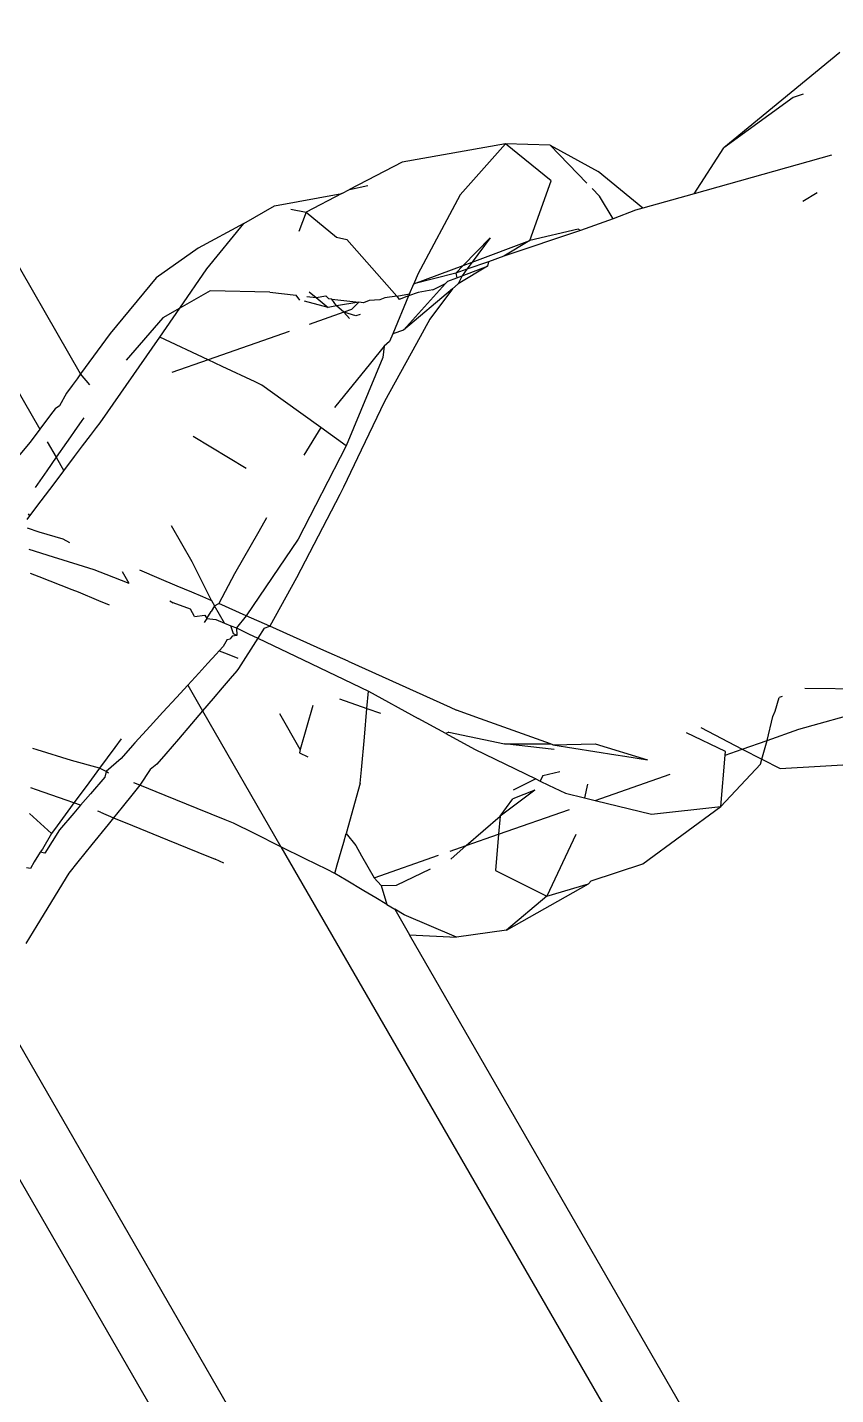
# Model space of a CAD drawing. Header units: inches. Extents: x 3324238 to 135265466, y -1036581 to 20094598.
# Drawn here: x 3354731.834 to 3354732.192, y -519082.286 to -519081.68 of the extents above; entities that cross this region are included whole.
import ezdxf

# ---------------------------------------------------------------- set-up
doc = ezdxf.new("R2010")
doc.units = ezdxf.units.IN
doc.header["$MEASUREMENT"] = 0
doc.layers.add('FURNITURE', color=32, linetype='Continuous', lineweight=13)

msp = doc.modelspace()

# ---------------------------------------------------------------- linework, layer by layer
for p, q in [((3354731.85773, -519081.83374, 0.00267), (3354730.88733, -519080.14952, 0.00267)), ((3354730.85835, -519080.15907, 0.00267), (3354731.83966, -519081.85823, 0.00267)), ((3354732.19422, -519081.69145, 0.00267), (3354732.14278, -519081.73368, 0.00267)), ((3354732.1735, -519081.71129, 0.00267), (3354732.14278, -519081.73368, 0.00267)), ((3354732.17794, -519081.70991, 0.00267), (3354732.1735, -519081.71129, 0.00267)), ((3354732.04607, -519081.73187, 0.00267), (3354732.00016, -519081.73993, 0.00267)), ((3354732.04607, -519081.73187, 0.00267), (3354732.02591, -519081.75447, 0.00267)), ((3354732.06627, -519081.74831, 0.00267), (3354732.04607, -519081.73187, 0.00267)), ((3354732.06577, -519081.73246, 0.00267), (3354732.04607, -519081.73187, 0.00267)), ((3354732.08206, -519081.74924, 0.00267), (3354732.06577, -519081.73246, 0.00267)), ((3354732.06577, -519081.73246, 0.00267), (3354732.08709, -519081.74416, 0.00267)), ((3354732.12969, -519081.75398, 0.00267), (3354732.14278, -519081.73368, 0.00267)), ((3354732.19052, -519081.73691, 0.00267), (3354732.12969, -519081.75398, 0.00267)), ((3354732.00016, -519081.73993, 0.00267), (3354731.97682, -519081.75214, 0.00267)), ((3354732.10691, -519081.76038, 0.00267), (3354732.08709, -519081.74416, 0.00267)), ((3354731.97682, -519081.75214, 0.00267), (3354731.98502, -519081.75038, 0.00267)), ((3354732.05683, -519081.77473, 0.00267), (3354732.06627, -519081.74831, 0.00267)), ((3354731.94363, -519081.75926, 0.00267), (3354731.97345, -519081.7539, 0.00267)), ((3354731.97345, -519081.7539, 0.00267), (3354731.95767, -519081.76216, 0.00267)), ((3354731.97345, -519081.7539, 0.00267), (3354731.97682, -519081.75214, 0.00267)), ((3354732.02591, -519081.75447, 0.00267), (3354732.00717, -519081.78958, 0.00267)), ((3354732.08763, -519081.75499, 0.00267), (3354732.08446, -519081.75172, 0.00267)), ((3354732.09381, -519081.76502, 0.00267), (3354732.08763, -519081.75499, 0.00267)), ((3354732.12969, -519081.75398, 0.00267), (3354732.10691, -519081.76038, 0.00267)), ((3354732.17781, -519081.75724, 0.00267), (3354732.18419, -519081.75335, 0.00267)), ((3354731.93009, -519081.76711, 0.00267), (3354731.94363, -519081.75926, 0.00267)), ((3354731.95092, -519081.76076, 0.00267), (3354731.95767, -519081.76216, 0.00267)), ((3354731.95767, -519081.76216, 0.00267), (3354731.95441, -519081.77072, 0.00267)), ((3354731.95767, -519081.76216, 0.00267), (3354731.97112, -519081.7732, 0.00267)), ((3354732.1037, -519081.76128, 0.00267), (3354732.09381, -519081.76502, 0.00267)), ((3354732.10691, -519081.76038, 0.00267), (3354732.1037, -519081.76128, 0.00267)), ((3354731.93009, -519081.76711, 0.00267), (3354731.9098, -519081.7781, 0.00267)), ((3354731.91365, -519081.78724, 0.00267), (3354731.93009, -519081.76711, 0.00267)), ((3354732.09381, -519081.76502, 0.00267), (3354732.07931, -519081.77027, 0.00267)), ((3354731.97112, -519081.7732, 0.00267), (3354731.97564, -519081.77425, 0.00267)), ((3354731.97564, -519081.77425, 0.00267), (3354731.99785, -519081.79929, 0.00267)), ((3354732.03929, -519081.7735, 0.00267), (3354732.02729, -519081.78574, 0.00267)), ((3354732.03929, -519081.7735, 0.00267), (3354732.0313, -519081.78425, 0.00267)), ((3354732.0313, -519081.78425, 0.00267), (3354732.05683, -519081.77473, 0.00267)), ((3354732.07931, -519081.77027, 0.00267), (3354732.04534, -519081.78168, 0.00267)), ((3354732.05683, -519081.77473, 0.00267), (3354732.04534, -519081.78168, 0.00267)), ((3354732.07822, -519081.76962, 0.00267), (3354732.05683, -519081.77473, 0.00267)), ((3354732.07931, -519081.77027, 0.00267), (3354732.07822, -519081.76962, 0.00267)), ((3354731.9098, -519081.7781, 0.00267), (3354731.89126, -519081.79125, 0.00267)), ((3354731.90166, -519081.80467, 0.00267), (3354731.91365, -519081.78724, 0.00267)), ((3354732.00535, -519081.79393, 0.00267), (3354732.02729, -519081.78574, 0.00267)), ((3354732.02729, -519081.78574, 0.00267), (3354732.02396, -519081.78914, 0.00267)), ((3354732.02896, -519081.7874, 0.00267), (3354732.02396, -519081.78914, 0.00267)), ((3354732.03807, -519081.78606, 0.00267), (3354732.02504, -519081.79394, 0.00267)), ((3354732.02678, -519081.79033, 0.00267), (3354732.03807, -519081.78606, 0.00267)), ((3354732.02896, -519081.7874, 0.00267), (3354732.02678, -519081.79033, 0.00267)), ((3354732.02729, -519081.78574, 0.00267), (3354732.0313, -519081.78425, 0.00267)), ((3354732.03844, -519081.78409, 0.00267), (3354732.02896, -519081.7874, 0.00267)), ((3354732.0313, -519081.78425, 0.00267), (3354732.02896, -519081.7874, 0.00267)), ((3354732.03844, -519081.78409, 0.00267), (3354732.03807, -519081.78606, 0.00267)), ((3354732.04534, -519081.78168, 0.00267), (3354732.03844, -519081.78409, 0.00267)), ((3354731.89126, -519081.79125, 0.00267), (3354731.87088, -519081.81585, 0.00267)), ((3354732.02396, -519081.78914, 0.00267), (3354732.00535, -519081.79393, 0.00267)), ((3354732.00717, -519081.78958, 0.00267), (3354732.00535, -519081.79393, 0.00267)), ((3354732.01946, -519081.79374, 0.00267), (3354732.02046, -519081.79271, 0.00267)), ((3354732.02046, -519081.79271, 0.00267), (3354732.02439, -519081.79123, 0.00267)), ((3354732.02396, -519081.78914, 0.00267), (3354732.02439, -519081.79123, 0.00267)), ((3354732.02439, -519081.79123, 0.00267), (3354732.02678, -519081.79033, 0.00267)), ((3354732.02678, -519081.79033, 0.00267), (3354732.02504, -519081.79394, 0.00267)), ((3354731.9152, -519081.79694, 0.00267), (3354731.90166, -519081.80467, 0.00267)), ((3354731.94152, -519081.79759, 0.00267), (3354731.9152, -519081.79694, 0.00267)), ((3354731.94152, -519081.79759, 0.00267), (3354731.95332, -519081.79892, 0.00267)), ((3354731.95488, -519081.80105, 0.00267), (3354731.95332, -519081.79892, 0.00267)), ((3354731.95805, -519081.79945, 0.00267), (3354731.96205, -519081.79989, 0.00267)), ((3354731.95904, -519081.79744, 0.00267), (3354731.96205, -519081.79989, 0.00267)), ((3354731.96205, -519081.79989, 0.00267), (3354731.96635, -519081.79922, 0.00267)), ((3354731.96773, -519081.80053, 0.00267), (3354731.96635, -519081.79922, 0.00267)), ((3354731.99785, -519081.79929, 0.00267), (3354731.99253, -519081.80013, 0.00267)), ((3354732.00311, -519081.79926, 0.00267), (3354731.99612, -519081.81597, 0.00267)), ((3354731.99785, -519081.79929, 0.00267), (3354732.00351, -519081.79831, 0.00267)), ((3354731.99785, -519081.79929, 0.00267), (3354731.99886, -519081.80087, 0.00267)), ((3354732.00311, -519081.79926, 0.00267), (3354731.99886, -519081.80087, 0.00267)), ((3354732.01946, -519081.79374, 0.00267), (3354732.00077, -519081.81434, 0.00267)), ((3354732.02252, -519081.79605, 0.00267), (3354732.00077, -519081.81434, 0.00267)), ((3354732.00732, -519081.79767, 0.00267), (3354732.00311, -519081.79926, 0.00267)), ((3354732.00351, -519081.79831, 0.00267), (3354732.00311, -519081.79926, 0.00267)), ((3354732.00351, -519081.79831, 0.00267), (3354732.00535, -519081.79393, 0.00267)), ((3354732.01384, -519081.79659, 0.00267), (3354732.00732, -519081.79767, 0.00267)), ((3354732.02252, -519081.79605, 0.00267), (3354732.01254, -519081.80948, 0.00267)), ((3354732.01384, -519081.79659, 0.00267), (3354732.01946, -519081.79374, 0.00267)), ((3354732.02504, -519081.79394, 0.00267), (3354732.02252, -519081.79605, 0.00267)), ((3354731.89287, -519081.81743, 0.00267), (3354731.90166, -519081.80467, 0.00267)), ((3354731.90166, -519081.80467, 0.00267), (3354731.89415, -519081.80895, 0.00267)), ((3354731.96743, -519081.80429, 0.00267), (3354731.95698, -519081.80159, 0.00267)), ((3354731.96205, -519081.79989, 0.00267), (3354731.96743, -519081.80429, 0.00267)), ((3354731.97106, -519081.80369, 0.00267), (3354731.96743, -519081.80429, 0.00267)), ((3354731.96908, -519081.80068, 0.00267), (3354731.96773, -519081.80053, 0.00267)), ((3354731.97106, -519081.80369, 0.00267), (3354731.96908, -519081.80068, 0.00267)), ((3354731.96908, -519081.80068, 0.00267), (3354731.98107, -519081.80203, 0.00267)), ((3354731.98107, -519081.80203, 0.00267), (3354731.97106, -519081.80369, 0.00267)), ((3354731.97442, -519081.80646, 0.00267), (3354731.97106, -519081.80369, 0.00267)), ((3354731.9777, -519081.80531, 0.00267), (3354731.97442, -519081.80646, 0.00267)), ((3354731.98107, -519081.80203, 0.00267), (3354731.9777, -519081.80531, 0.00267)), ((3354731.98303, -519081.80225, 0.00267), (3354731.98107, -519081.80203, 0.00267)), ((3354731.98565, -519081.80127, 0.00267), (3354731.98303, -519081.80225, 0.00267)), ((3354731.99026, -519081.80092, 0.00267), (3354731.98565, -519081.80127, 0.00267)), ((3354731.99253, -519081.80013, 0.00267), (3354731.99026, -519081.80092, 0.00267)), ((3354731.89415, -519081.80895, 0.00267), (3354731.87783, -519081.82771, 0.00267)), ((3354731.97442, -519081.80646, 0.00267), (3354731.959, -519081.81185, 0.00267)), ((3354731.97685, -519081.80918, 0.00267), (3354731.97442, -519081.80646, 0.00267)), ((3354731.97972, -519081.8081, 0.00267), (3354731.97442, -519081.80646, 0.00267)), ((3354731.98159, -519081.80739, 0.00267), (3354731.97972, -519081.8081, 0.00267)), ((3354732.01254, -519081.80948, 0.00267), (3354732.00655, -519081.82032, 0.00267)), ((3354731.87088, -519081.81585, 0.00267), (3354731.85773, -519081.83374, 0.00267)), ((3354731.86635, -519081.85544, 0.00267), (3354731.89287, -519081.81743, 0.00267)), ((3354731.91421, -519081.8275, 0.00267), (3354731.89287, -519081.81743, 0.00267)), ((3354731.95018, -519081.81493, 0.00267), (3354731.91421, -519081.8275, 0.00267)), ((3354731.99612, -519081.81597, 0.00267), (3354731.99464, -519081.81949, 0.00267)), ((3354732.00077, -519081.81434, 0.00267), (3354731.99612, -519081.81597, 0.00267)), ((3354731.99222, -519081.82153, 0.00267), (3354731.98615, -519081.82905, 0.00267)), ((3354731.99222, -519081.82153, 0.00267), (3354731.9917, -519081.82654, 0.00267)), ((3354731.99464, -519081.81949, 0.00267), (3354731.99222, -519081.82153, 0.00267)), ((3354732.00655, -519081.82032, 0.00267), (3354731.99237, -519081.84601, 0.00267)), ((3354731.91421, -519081.8275, 0.00267), (3354731.89815, -519081.83311, 0.00267)), ((3354731.9205, -519081.83046, 0.00267), (3354731.91421, -519081.8275, 0.00267)), ((3354731.98615, -519081.82905, 0.00267), (3354731.97025, -519081.84873, 0.00267)), ((3354731.9917, -519081.82654, 0.00267), (3354731.9754, -519081.86559, 0.00267)), ((3354731.85615, -519081.8359, 0.00267), (3354731.85398, -519081.83884, 0.00267)), ((3354731.85773, -519081.83374, 0.00267), (3354731.85615, -519081.8359, 0.00267)), ((3354731.86185, -519081.83862, 0.00267), (3354731.85773, -519081.83374, 0.00267)), ((3354731.93503, -519081.83732, 0.00267), (3354731.9205, -519081.83046, 0.00267)), ((3354731.85398, -519081.83884, 0.00267), (3354731.8514, -519081.84236, 0.00267)), ((3354731.938, -519081.83872, 0.00267), (3354731.93503, -519081.83732, 0.00267)), ((3354731.94754, -519081.84557, 0.00267), (3354731.938, -519081.83872, 0.00267)), ((3354731.84831, -519081.84786, 0.00267), (3354731.84638, -519081.84918, 0.00267)), ((3354731.8514, -519081.84236, 0.00267), (3354731.84831, -519081.84786, 0.00267)), ((3354731.96422, -519081.85756, 0.00267), (3354731.94754, -519081.84557, 0.00267)), ((3354731.99237, -519081.84601, 0.00267), (3354731.98203, -519081.8676, 0.00267)), ((3354731.84439, -519081.85186, 0.00267), (3354731.83966, -519081.85823, 0.00267)), ((3354731.84638, -519081.84918, 0.00267), (3354731.84439, -519081.85186, 0.00267)), ((3354731.85917, -519081.85319, 0.00267), (3354731.85832, -519081.85439, 0.00267)), ((3354731.83966, -519081.85823, 0.00267), (3354731.83537, -519081.86401, 0.00267)), ((3354731.85488, -519081.85923, 0.00267), (3354731.85317, -519081.86164, 0.00267)), ((3354731.85832, -519081.85439, 0.00267), (3354731.85488, -519081.85923, 0.00267)), ((3354731.86213, -519081.86102, 0.00267), (3354731.86477, -519081.85753, 0.00267)), ((3354731.86477, -519081.85753, 0.00267), (3354731.86635, -519081.85544, 0.00267)), ((3354731.96422, -519081.85756, 0.00267), (3354731.95669, -519081.86979, 0.00267)), ((3354731.9754, -519081.86559, 0.00267), (3354731.96422, -519081.85756, 0.00267)), ((3354731.83537, -519081.86401, 0.00267), (3354731.8293, -519081.87119, 0.00267)), ((3354731.84287, -519081.8638, 0.00267), (3354731.84686, -519081.87071, 0.00267)), ((3354731.85144, -519081.86414, 0.00267), (3354731.84686, -519081.87071, 0.00267)), ((3354731.85317, -519081.86164, 0.00267), (3354731.85144, -519081.86414, 0.00267)), ((3354731.85503, -519081.8704, 0.00267), (3354731.8586, -519081.86568, 0.00267)), ((3354731.8586, -519081.86568, 0.00267), (3354731.86213, -519081.86102, 0.00267)), ((3354731.90767, -519081.86143, 0.00267), (3354731.93108, -519081.87554, 0.00267)), ((3354731.9754, -519081.86559, 0.00267), (3354731.97271, -519081.87086, 0.00267)), ((3354731.84686, -519081.87071, 0.00267), (3354731.84267, -519081.87673, 0.00267)), ((3354731.84686, -519081.87071, 0.00267), (3354731.8503, -519081.87666, 0.00267)), ((3354731.8503, -519081.87666, 0.00267), (3354731.85503, -519081.8704, 0.00267)), ((3354731.97271, -519081.87086, 0.00267), (3354731.96188, -519081.89202, 0.00267)), ((3354731.98203, -519081.8676, 0.00267), (3354731.9742, -519081.88393, 0.00267)), ((3354731.84267, -519081.87673, 0.00267), (3354731.83756, -519081.88406, 0.00267)), ((3354731.84593, -519081.88243, 0.00267), (3354731.8503, -519081.87666, 0.00267)), ((3354731.84018, -519081.89003, 0.00267), (3354731.84593, -519081.88243, 0.00267)), ((3354731.9742, -519081.88393, 0.00267), (3354731.97254, -519081.88713, 0.00267)), ((3354731.83518, -519081.89665, 0.00267), (3354731.84018, -519081.89003, 0.00267)), ((3354731.97254, -519081.88713, 0.00267), (3354731.95341, -519081.92406, 0.00267)), ((3354731.83518, -519081.89665, 0.00267), (3354731.83463, -519081.89569, 0.00267)), ((3354731.96188, -519081.89202, 0.00267), (3354731.95419, -519081.90702, 0.00267)), ((3354731.83399, -519081.89822, 0.00267), (3354731.83518, -519081.89665, 0.00267)), ((3354731.83929, -519081.90384, 0.00267), (3354731.8342, -519081.90207, 0.00267)), ((3354731.90713, -519081.91709, 0.00267), (3354731.89792, -519081.90113, 0.00267)), ((3354731.94017, -519081.89746, 0.00267), (3354731.93667, -519081.90356, 0.00267)), ((3354731.84997, -519081.90698, 0.00267), (3354731.83929, -519081.90384, 0.00267)), ((3354731.85291, -519081.90859, 0.00267), (3354731.84997, -519081.90698, 0.00267)), ((3354731.93667, -519081.90356, 0.00267), (3354731.92588, -519081.92238, 0.00267)), ((3354731.95419, -519081.90702, 0.00267), (3354731.93102, -519081.94088, 0.00267)), ((3354731.83474, -519081.91146, 0.00267), (3354731.8456, -519081.91486, 0.00267)), ((3354731.8456, -519081.91486, 0.00267), (3354731.85649, -519081.91827, 0.00267)), ((3354731.85649, -519081.91827, 0.00267), (3354731.8635, -519081.92046, 0.00267)), ((3354731.8635, -519081.92046, 0.00267), (3354731.86892, -519081.92255, 0.00267)), ((3354731.88379, -519081.92052, 0.00267), (3354731.89239, -519081.92419, 0.00267)), ((3354731.91571, -519081.93412, 0.00267), (3354731.90713, -519081.91709, 0.00267)), ((3354731.83534, -519081.92202, 0.00267), (3354731.83916, -519081.92351, 0.00267)), ((3354731.83916, -519081.92351, 0.00267), (3354731.85384, -519081.92926, 0.00267)), ((3354731.86892, -519081.92255, 0.00267), (3354731.87906, -519081.92645, 0.00267)), ((3354731.87606, -519081.92127, 0.00267), (3354731.87906, -519081.92645, 0.00267)), ((3354731.89239, -519081.92419, 0.00267), (3354731.90039, -519081.9276, 0.00267)), ((3354731.92588, -519081.92238, 0.00267), (3354731.91894, -519081.9355, 0.00267)), ((3354731.95341, -519081.92406, 0.00267), (3354731.94152, -519081.94555, 0.00267)), ((3354731.85384, -519081.92926, 0.00267), (3354731.85663, -519081.93036, 0.00267)), ((3354731.85663, -519081.93036, 0.00267), (3354731.86565, -519081.93413, 0.00267)), ((3354731.90039, -519081.9276, 0.00267), (3354731.90682, -519081.93034, 0.00267)), ((3354731.90682, -519081.93034, 0.00267), (3354731.91173, -519081.93243, 0.00267)), ((3354731.91173, -519081.93243, 0.00267), (3354731.91571, -519081.93412, 0.00267)), ((3354731.86565, -519081.93413, 0.00267), (3354731.87033, -519081.93609, 0.00267)), ((3354731.8973, -519081.93428, 0.00267), (3354731.89875, -519081.9352, 0.00267)), ((3354731.90636, -519081.93799, 0.00267), (3354731.89875, -519081.9352, 0.00267)), ((3354731.90821, -519081.94119, 0.00267), (3354731.90636, -519081.93799, 0.00267)), ((3354731.91711, -519081.93655, 0.00267), (3354731.91555, -519081.93906, 0.00267)), ((3354731.91571, -519081.93412, 0.00267), (3354731.91711, -519081.93655, 0.00267)), ((3354731.91711, -519081.93655, 0.00267), (3354731.91894, -519081.9355, 0.00267)), ((3354731.92152, -519081.94418, 0.00267), (3354731.91711, -519081.93655, 0.00267)), ((3354731.93102, -519081.94088, 0.00267), (3354731.91894, -519081.9355, 0.00267)), ((3354731.90821, -519081.94119, 0.00267), (3354731.91275, -519081.9406, 0.00267)), ((3354731.91364, -519081.94215, 0.00267), (3354731.91254, -519081.94394, 0.00267)), ((3354731.91275, -519081.9406, 0.00267), (3354731.91364, -519081.94215, 0.00267)), ((3354731.91364, -519081.94215, 0.00267), (3354731.91555, -519081.93906, 0.00267)), ((3354731.91364, -519081.94215, 0.00267), (3354731.91757, -519081.94257, 0.00267)), ((3354731.91757, -519081.94257, 0.00267), (3354731.92152, -519081.94418, 0.00267)), ((3354731.92152, -519081.94418, 0.00267), (3354731.92436, -519081.94534, 0.00267)), ((3354731.93102, -519081.94088, 0.00267), (3354731.92678, -519081.94633, 0.00267)), ((3354731.94152, -519081.94555, 0.00267), (3354731.93102, -519081.94088, 0.00267)), ((3354731.92483, -519081.94992, 0.00267), (3354731.92397, -519081.95118, 0.00267)), ((3354731.92436, -519081.94534, 0.00267), (3354731.92678, -519081.94633, 0.00267)), ((3354731.92551, -519081.94894, 0.00267), (3354731.92436, -519081.94534, 0.00267)), ((3354731.92694, -519081.94965, 0.00267), (3354731.92483, -519081.94992, 0.00267)), ((3354731.92694, -519081.94965, 0.00267), (3354731.92551, -519081.94894, 0.00267)), ((3354731.92678, -519081.94633, 0.00267), (3354731.93206, -519081.94886, 0.00267)), ((3354731.92678, -519081.94633, 0.00267), (3354731.92694, -519081.94965, 0.00267)), ((3354731.93621, -519081.95085, 0.00267), (3354731.92763, -519081.9642, 0.00267)), ((3354731.93206, -519081.94886, 0.00267), (3354731.93621, -519081.95085, 0.00267)), ((3354731.93905, -519081.94642, 0.00267), (3354731.93621, -519081.95085, 0.00267)), ((3354731.93621, -519081.95085, 0.00267), (3354731.95628, -519081.96046, 0.00267)), ((3354731.93905, -519081.94642, 0.00267), (3354731.94152, -519081.94555, 0.00267)), ((3354731.96551, -519081.95623, 0.00267), (3354731.94152, -519081.94555, 0.00267)), ((3354731.91914, -519081.95644, 0.00267), (3354731.91781, -519081.9579, 0.00267)), ((3354731.92083, -519081.9546, 0.00267), (3354731.91914, -519081.95644, 0.00267)), ((3354731.91914, -519081.95644, 0.00267), (3354731.9227, -519081.95783, 0.00267)), ((3354731.9227, -519081.95148, 0.00267), (3354731.92083, -519081.9546, 0.00267)), ((3354731.9227, -519081.95148, 0.00267), (3354731.92397, -519081.95118, 0.00267)), ((3354731.97631, -519081.96105, 0.00267), (3354731.96551, -519081.95623, 0.00267)), ((3354731.91416, -519081.96188, 0.00267), (3354731.91008, -519081.96633, 0.00267)), ((3354731.91781, -519081.9579, 0.00267), (3354731.91416, -519081.96188, 0.00267)), ((3354731.9227, -519081.95783, 0.00267), (3354731.92741, -519081.95966, 0.00267)), ((3354731.95628, -519081.96046, 0.00267), (3354731.98531, -519081.97437, 0.00267)), ((3354731.97631, -519081.96105, 0.00267), (3354732.02144, -519081.98143, 0.00267)), ((3354731.91008, -519081.96633, 0.00267), (3354731.90517, -519081.97167, 0.00267)), ((3354731.92402, -519081.9687, 0.00267), (3354731.92049, -519081.97284, 0.00267)), ((3354731.9269, -519081.96534, 0.00267), (3354731.92402, -519081.9687, 0.00267)), ((3354731.92763, -519081.9642, 0.00267), (3354731.9269, -519081.96534, 0.00267)), ((3354731.90517, -519081.97167, 0.00267), (3354731.90019, -519081.97711, 0.00267)), ((3354731.90517, -519081.97167, 0.00267), (3354731.91175, -519081.98306, 0.00267)), ((3354731.92049, -519081.97284, 0.00267), (3354731.91649, -519081.97751, 0.00267)), ((3354731.98463, -519081.98192, 0.00267), (3354731.98531, -519081.97437, 0.00267)), ((3354731.98531, -519081.97437, 0.00267), (3354732.00727, -519081.98638, 0.00267)), ((3354732.21238, -519081.97343, 0.00267), (3354732.17864, -519081.97313, 0.00267)), ((3354731.90019, -519081.97711, 0.00267), (3354731.89422, -519081.98361, 0.00267)), ((3354731.91649, -519081.97751, 0.00267), (3354731.91175, -519081.98306, 0.00267)), ((3354731.96058, -519081.98065, 0.00267), (3354731.95508, -519082.00019, 0.00267)), ((3354731.97243, -519081.97764, 0.00267), (3354731.98463, -519081.98192, 0.00267)), ((3354732.16561, -519081.98318, 0.00267), (3354732.16728, -519081.97717, 0.00267)), ((3354732.16866, -519081.97669, 0.00267), (3354732.16728, -519081.97717, 0.00267)), ((3354731.89422, -519081.98361, 0.00267), (3354731.88852, -519081.98983, 0.00267)), ((3354731.91175, -519081.98306, 0.00267), (3354731.90687, -519081.98877, 0.00267)), ((3354731.91175, -519081.98306, 0.00267), (3354731.9465, -519082.04324, 0.00267)), ((3354731.95508, -519082.00019, 0.00267), (3354731.94595, -519081.98437, 0.00267)), ((3354731.98348, -519081.9947, 0.00267), (3354731.98463, -519081.98192, 0.00267)), ((3354731.98463, -519081.98192, 0.00267), (3354731.9907, -519081.98406, 0.00267)), ((3354732.01958, -519081.99311, 0.00267), (3354732.00727, -519081.98638, 0.00267)), ((3354732.02144, -519081.98143, 0.00267), (3354732.02425, -519081.9827, 0.00267)), ((3354732.03492, -519081.98653, 0.00267), (3354732.02425, -519081.9827, 0.00267)), ((3354732.06599, -519081.99768, 0.00267), (3354732.03492, -519081.98653, 0.00267)), ((3354732.162, -519081.99611, 0.00267), (3354732.16447, -519081.9856, 0.00267)), ((3354732.16447, -519081.9856, 0.00267), (3354732.16561, -519081.98318, 0.00267)), ((3354732.17607, -519081.9912, 0.00267), (3354732.20615, -519081.98275, 0.00267)), ((3354731.88852, -519081.98983, 0.00267), (3354731.88173, -519081.99723, 0.00267)), ((3354731.90687, -519081.98877, 0.00267), (3354731.9011, -519081.99551, 0.00267)), ((3354732.02095, -519081.99252, 0.00267), (3354732.01958, -519081.99311, 0.00267)), ((3354732.01958, -519081.99311, 0.00267), (3354732.03231, -519082.00007, 0.00267)), ((3354732.02095, -519081.99252, 0.00267), (3354732.04553, -519081.99764, 0.00267)), ((3354732.14359, -519082.00109, 0.00267), (3354732.1262, -519081.99282, 0.00267)), ((3354732.13255, -519081.99042, 0.00267), (3354732.15097, -519081.99997, 0.00267)), ((3354732.162, -519081.99611, 0.00267), (3354732.17607, -519081.9912, 0.00267)), ((3354731.87283, -519081.99931, 0.00267), (3354731.86611, -519082.00843, 0.00267)), ((3354731.87574, -519081.99536, 0.00267), (3354731.87283, -519081.99931, 0.00267)), ((3354731.88065, -519081.99841, 0.00267), (3354731.87563, -519082.0042, 0.00267)), ((3354731.88173, -519081.99723, 0.00267), (3354731.88065, -519081.99841, 0.00267)), ((3354731.9011, -519081.99551, 0.00267), (3354731.89551, -519082.00205, 0.00267)), ((3354731.98217, -519082.00916, 0.00267), (3354731.98348, -519081.9947, 0.00267)), ((3354732.06756, -519082.0001, 0.00267), (3354732.04553, -519081.99764, 0.00267)), ((3354732.04553, -519081.99764, 0.00267), (3354732.06599, -519081.99768, 0.00267)), ((3354732.06704, -519081.99805, 0.00267), (3354732.06599, -519081.99768, 0.00267)), ((3354732.06704, -519081.99805, 0.00267), (3354732.08571, -519081.99771, 0.00267)), ((3354732.06704, -519081.99805, 0.00267), (3354732.09487, -519082.00247, 0.00267)), ((3354732.08571, -519081.99771, 0.00267), (3354732.10897, -519082.00471, 0.00267)), ((3354732.15097, -519081.99997, 0.00267), (3354732.162, -519081.99611, 0.00267)), ((3354732.15967, -519082.00448, 0.00267), (3354732.162, -519081.99611, 0.00267)), ((3354731.83846, -519082.00032, 0.00267), (3354731.83659, -519081.99973, 0.00267)), ((3354731.85369, -519082.00509, 0.00267), (3354731.83846, -519082.00032, 0.00267)), ((3354731.86611, -519082.00843, 0.00267), (3354731.85369, -519082.00509, 0.00267)), ((3354731.87563, -519082.0042, 0.00267), (3354731.86907, -519082.00991, 0.00267)), ((3354731.89551, -519082.00205, 0.00267), (3354731.89152, -519082.00671, 0.00267)), ((3354731.95508, -519082.00019, 0.00267), (3354731.95468, -519082.0016, 0.00267)), ((3354731.95468, -519082.0016, 0.00267), (3354731.95841, -519082.00345, 0.00267)), ((3354732.03231, -519082.00007, 0.00267), (3354732.05948, -519082.01321, 0.00267)), ((3354732.09487, -519082.00247, 0.00267), (3354732.09897, -519082.00313, 0.00267)), ((3354732.09897, -519082.00313, 0.00267), (3354732.10897, -519082.00471, 0.00267)), ((3354732.14151, -519082.02537, 0.00267), (3354732.14346, -519082.00259, 0.00267)), ((3354732.14346, -519082.00259, 0.00267), (3354732.15097, -519081.99997, 0.00267)), ((3354732.14346, -519082.00259, 0.00267), (3354732.14359, -519082.00109, 0.00267)), ((3354732.15097, -519081.99997, 0.00267), (3354732.15967, -519082.00448, 0.00267)), ((3354732.15906, -519082.00669, 0.00267), (3354732.15967, -519082.00448, 0.00267)), ((3354732.15967, -519082.00448, 0.00267), (3354732.1677, -519082.00864, 0.00267)), ((3354731.86611, -519082.00843, 0.00267), (3354731.86019, -519082.01647, 0.00267)), ((3354731.86907, -519082.00991, 0.00267), (3354731.86611, -519082.00843, 0.00267)), ((3354731.86907, -519082.00991, 0.00267), (3354731.86845, -519082.01248, 0.00267)), ((3354731.87001, -519082.01067, 0.00267), (3354731.86907, -519082.00991, 0.00267)), ((3354731.88856, -519082.00906, 0.00267), (3354731.884, -519082.01598, 0.00267)), ((3354731.89152, -519082.00671, 0.00267), (3354731.88856, -519082.00906, 0.00267)), ((3354731.98165, -519082.015, 0.00267), (3354731.98217, -519082.00916, 0.00267)), ((3354732.06256, -519082.0117, 0.00267), (3354732.07008, -519082.00991, 0.00267)), ((3354732.08581, -519082.02274, 0.00267), (3354732.11906, -519082.01112, 0.00267)), ((3354732.14151, -519082.02537, 0.00267), (3354732.15906, -519082.00669, 0.00267)), ((3354732.1677, -519082.00864, 0.00267), (3354732.21796, -519082.00565, 0.00267)), ((3354731.83817, -519082.01805, 0.00267), (3354731.83563, -519082.01716, 0.00267)), ((3354731.86019, -519082.01647, 0.00267), (3354731.85476, -519082.02385, 0.00267)), ((3354731.86845, -519082.01248, 0.00267), (3354731.8621, -519082.0198, 0.00267)), ((3354731.884, -519082.01598, 0.00267), (3354731.88107, -519082.01959, 0.00267)), ((3354731.884, -519082.01598, 0.00267), (3354731.88124, -519082.01486, 0.00267)), ((3354731.89519, -519082.02053, 0.00267), (3354731.884, -519082.01598, 0.00267)), ((3354731.98165, -519082.015, 0.00267), (3354731.97537, -519082.03742, 0.00267)), ((3354732.05948, -519082.01321, 0.00267), (3354732.04943, -519082.01813, 0.00267)), ((3354732.05948, -519082.01321, 0.00267), (3354732.06145, -519082.01416, 0.00267)), ((3354732.06256, -519082.0117, 0.00267), (3354732.06145, -519082.01416, 0.00267)), ((3354732.06145, -519082.01416, 0.00267), (3354732.06512, -519082.01593, 0.00267)), ((3354732.06512, -519082.01593, 0.00267), (3354732.07255, -519082.01952, 0.00267)), ((3354732.08232, -519082.01555, 0.00267), (3354732.081, -519082.02157, 0.00267)), ((3354731.85136, -519082.02266, 0.00267), (3354731.83817, -519082.01805, 0.00267)), ((3354731.85476, -519082.02385, 0.00267), (3354731.85136, -519082.02266, 0.00267)), ((3354731.8621, -519082.0198, 0.00267), (3354731.8577, -519082.02488, 0.00267)), ((3354731.88107, -519082.01959, 0.00267), (3354731.8761, -519082.02572, 0.00267)), ((3354731.90939, -519082.02631, 0.00267), (3354731.89519, -519082.02053, 0.00267)), ((3354732.0591, -519082.01821, 0.00267), (3354732.04361, -519082.02968, 0.00267)), ((3354732.04361, -519082.02968, 0.00267), (3354732.04921, -519082.02195, 0.00267)), ((3354732.0591, -519082.01821, 0.00267), (3354732.04921, -519082.02195, 0.00267)), ((3354732.07255, -519082.01952, 0.00267), (3354732.081, -519082.02157, 0.00267)), ((3354732.081, -519082.02157, 0.00267), (3354732.08581, -519082.02274, 0.00267)), ((3354732.08581, -519082.02274, 0.00267), (3354732.11081, -519082.02881, 0.00267)), ((3354731.835, -519082.02848, 0.00267), (3354731.84485, -519082.03729, 0.00267)), ((3354731.85324, -519082.02591, 0.00267), (3354731.84729, -519082.03399, 0.00267)), ((3354731.85466, -519082.02838, 0.00267), (3354731.84828, -519082.03573, 0.00267)), ((3354731.85476, -519082.02385, 0.00267), (3354731.85324, -519082.02591, 0.00267)), ((3354731.8577, -519082.02488, 0.00267), (3354731.85466, -519082.02838, 0.00267)), ((3354731.8577, -519082.02488, 0.00267), (3354731.85476, -519082.02385, 0.00267)), ((3354731.86652, -519082.02796, 0.00267), (3354731.86527, -519082.02753, 0.00267)), ((3354731.86652, -519082.02796, 0.00267), (3354731.87234, -519082.03035, 0.00267)), ((3354731.8761, -519082.02572, 0.00267), (3354731.87234, -519082.03035, 0.00267)), ((3354731.92179, -519082.03134, 0.00267), (3354731.90939, -519082.02631, 0.00267)), ((3354732.02865, -519082.04271, 0.00267), (3354732.04361, -519082.02968, 0.00267)), ((3354732.04294, -519082.03772, 0.00267), (3354732.0744, -519082.02673, 0.00267)), ((3354732.04361, -519082.02968, 0.00267), (3354732.04294, -519082.03772, 0.00267)), ((3354732.10689, -519082.05081, 0.00267), (3354732.14151, -519082.02537, 0.00267)), ((3354732.11081, -519082.02881, 0.00267), (3354732.14151, -519082.02537, 0.00267)), ((3354731.84828, -519082.03573, 0.00267), (3354731.8419, -519082.04606, 0.00267)), ((3354731.84729, -519082.03399, 0.00267), (3354731.84485, -519082.03729, 0.00267)), ((3354731.86987, -519082.03339, 0.00267), (3354731.86268, -519082.04226, 0.00267)), ((3354731.87234, -519082.03035, 0.00267), (3354731.86987, -519082.03339, 0.00267)), ((3354731.87234, -519082.03035, 0.00267), (3354731.88077, -519082.0338, 0.00267)), ((3354731.88077, -519082.0338, 0.00267), (3354731.89618, -519082.04012, 0.00267)), ((3354731.92546, -519082.03283, 0.00267), (3354731.92179, -519082.03134, 0.00267)), ((3354731.93475, -519082.03743, 0.00267), (3354731.92546, -519082.03283, 0.00267)), ((3354731.84485, -519082.03729, 0.00267), (3354731.84087, -519082.04427, 0.00267)), ((3354731.89618, -519082.04012, 0.00267), (3354731.90971, -519082.04567, 0.00267)), ((3354731.9465, -519082.04324, 0.00267), (3354731.93475, -519082.03743, 0.00267)), ((3354731.97318, -519082.04524, 0.00267), (3354731.97433, -519082.04114, 0.00267)), ((3354731.97433, -519082.04114, 0.00267), (3354731.97537, -519082.03742, 0.00267)), ((3354731.97537, -519082.03742, 0.00267), (3354731.97963, -519082.04275, 0.00267)), ((3354732.02865, -519082.04271, 0.00267), (3354732.04294, -519082.03772, 0.00267)), ((3354732.04294, -519082.03772, 0.00267), (3354732.04162, -519082.05369, 0.00267)), ((3354732.07725, -519082.03786, 0.00267), (3354732.0644, -519082.06515, 0.00267)), ((3354731.83973, -519082.0456, 0.00267), (3354731.83709, -519082.04988, 0.00267)), ((3354731.84087, -519082.04427, 0.00267), (3354731.83973, -519082.0456, 0.00267)), ((3354731.8419, -519082.04606, 0.00267), (3354731.83973, -519082.0456, 0.00267)), ((3354731.86268, -519082.04226, 0.00267), (3354731.85642, -519082.04997, 0.00267)), ((3354731.90971, -519082.04567, 0.00267), (3354731.9173, -519082.04879, 0.00267)), ((3354731.9465, -519082.04324, 0.00267), (3354732.96768, -519083.80932, 0.00267)), ((3354731.95727, -519082.04856, 0.00267), (3354731.9465, -519082.04324, 0.00267)), ((3354731.97149, -519082.05129, 0.00267), (3354731.97318, -519082.04524, 0.00267)), ((3354731.97963, -519082.04275, 0.00267), (3354731.98224, -519082.04728, 0.00267)), ((3354731.98224, -519082.04728, 0.00267), (3354731.98784, -519082.05697, 0.00267)), ((3354731.98784, -519082.05697, 0.00267), (3354732.01631, -519082.04702, 0.00267)), ((3354732.02157, -519082.04519, 0.00267), (3354732.02865, -519082.04271, 0.00267)), ((3354732.02183, -519082.04866, 0.00267), (3354732.02865, -519082.04271, 0.00267)), ((3354731.83554, -519082.05283, 0.00267), (3354731.83366, -519082.05259, 0.00267)), ((3354731.83709, -519082.04988, 0.00267), (3354731.83554, -519082.05283, 0.00267)), ((3354731.85642, -519082.04997, 0.00267), (3354731.85243, -519082.05489, 0.00267)), ((3354731.92114, -519082.05053, 0.00267), (3354731.9173, -519082.04879, 0.00267)), ((3354731.967, -519082.05337, 0.00267), (3354731.95727, -519082.04856, 0.00267)), ((3354731.97043, -519082.05507, 0.00267), (3354731.967, -519082.05337, 0.00267)), ((3354731.97043, -519082.05507, 0.00267), (3354731.97149, -519082.05129, 0.00267)), ((3354731.99774, -519082.06026, 0.00267), (3354732.01285, -519082.05306, 0.00267)), ((3354732.04162, -519082.05369, 0.00267), (3354732.0644, -519082.06515, 0.00267)), ((3354732.08404, -519082.05833, 0.00267), (3354732.10689, -519082.05081, 0.00267)), ((3354731.84964, -519082.05946, 0.00267), (3354731.84432, -519082.06817, 0.00267)), ((3354731.85243, -519082.05489, 0.00267), (3354731.84964, -519082.05946, 0.00267)), ((3354731.97534, -519082.05799, 0.00267), (3354731.97043, -519082.05507, 0.00267)), ((3354731.98327, -519082.06271, 0.00267), (3354731.97534, -519082.05799, 0.00267)), ((3354731.98784, -519082.05697, 0.00267), (3354731.99087, -519082.06035, 0.00267)), ((3354732.04651, -519082.08012, 0.00267), (3354732.08284, -519082.05965, 0.00267)), ((3354732.0644, -519082.06515, 0.00267), (3354732.08284, -519082.05965, 0.00267)), ((3354732.08284, -519082.05965, 0.00267), (3354732.08404, -519082.05833, 0.00267)), ((3354731.98856, -519082.06586, 0.00267), (3354731.98327, -519082.06271, 0.00267)), ((3354731.99349, -519082.06879, 0.00267), (3354731.98856, -519082.06586, 0.00267)), ((3354731.99087, -519082.06035, 0.00267), (3354731.99774, -519082.06026, 0.00267)), ((3354731.99087, -519082.06035, 0.00267), (3354731.99349, -519082.06879, 0.00267)), ((3354732.0644, -519082.06515, 0.00267), (3354732.04651, -519082.08012, 0.00267)), ((3354731.84432, -519082.06817, 0.00267), (3354731.83829, -519082.07805, 0.00267)), ((3354731.99349, -519082.06879, 0.00267), (3354731.99693, -519082.07085, 0.00267)), ((3354731.99693, -519082.07085, 0.00267), (3354732.00355, -519082.0823, 0.00267)), ((3354732.00118, -519082.07338, 0.00267), (3354731.99693, -519082.07085, 0.00267)), ((3354731.83829, -519082.07805, 0.00267), (3354731.83336, -519082.08612, 0.00267)), ((3354732.02434, -519082.08324, 0.00267), (3354732.00118, -519082.07338, 0.00267)), ((3354732.00355, -519082.0823, 0.00267), (3354732.02434, -519082.08324, 0.00267)), ((3354732.97903, -519083.77154, 0.00267), (3354732.00355, -519082.0823, 0.00267)), ((3354732.04651, -519082.08012, 0.00267), (3354732.02434, -519082.08324, 0.00267)), ((3354732.8148, -519083.83505, 0.00267), (3354731.81866, -519082.1102, 0.00267)), ((3354731.80009, -519082.13776, 0.00267), (3354732.78063, -519083.8356, 0.00267))]:
    msp.add_line(p, q)
at = {"layer": 'FURNITURE', "lineweight": 30}
msp.add_arc((3354732.75313, -519086.61744, 0.00267), 12.0161, 2.966283, 177.033717, dxfattribs=at)

doc.saveas('drawing.dxf')
